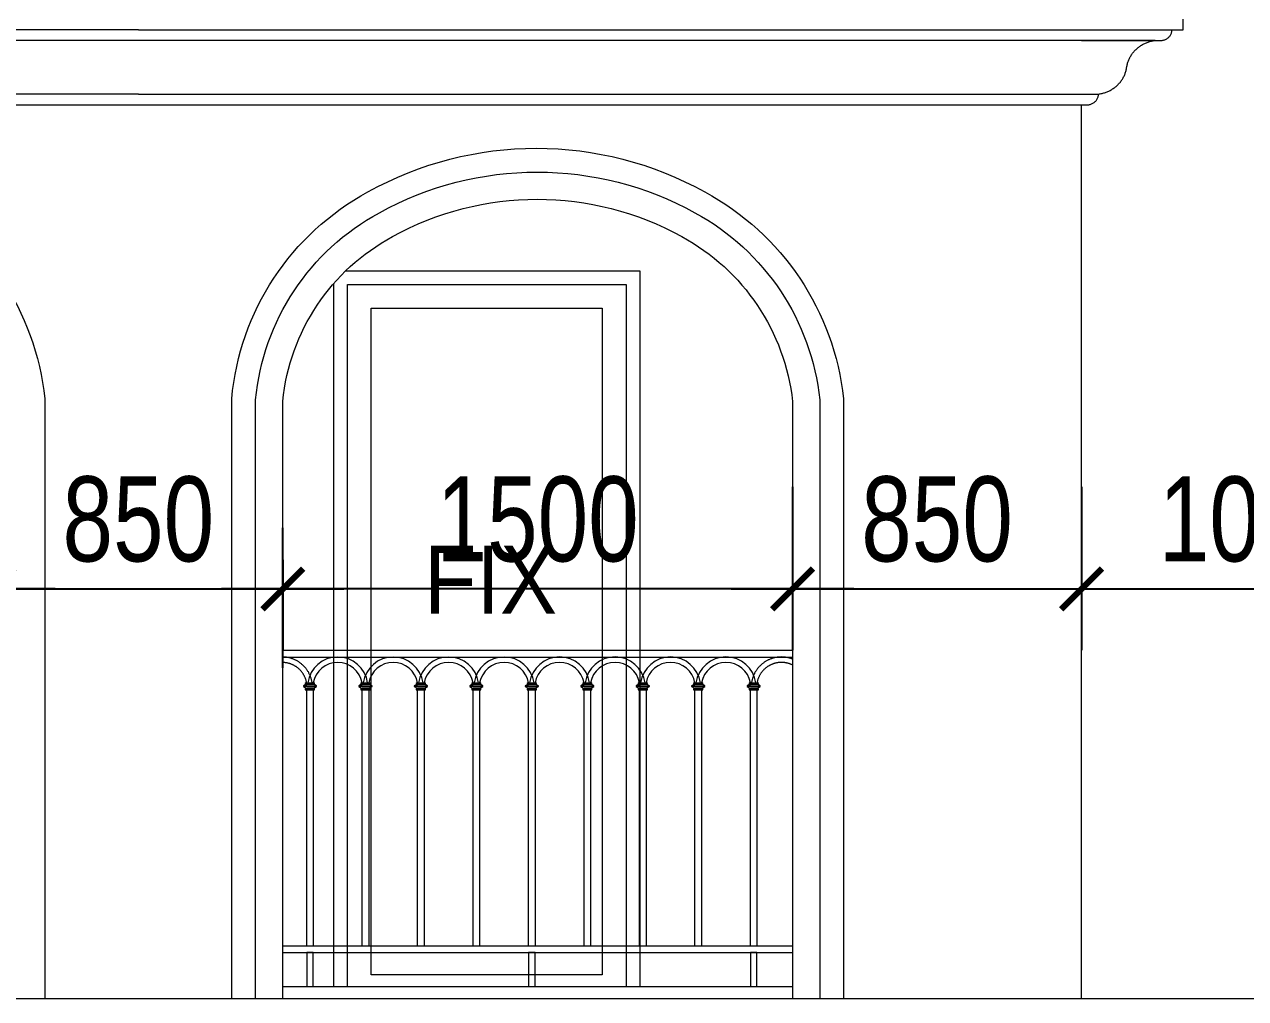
# Model space of a CAD drawing. Header units: millimetres. Extents: x -78046 to 260989, y -99288 to 158505.
# Drawn here: x 244103 to 247696, y 140547 to 143411 of the extents above; entities that cross this region are included whole.
import ezdxf
from ezdxf.xclip import XClip

# ---------------------------------------------------------------- set-up
doc = ezdxf.new("R2010")
doc.units = ezdxf.units.MM
doc.header["$LTSCALE"] = 100
doc.header["$XCLIPFRAME"] = 0
doc.header["$PDMODE"] = 98
doc.layers.get('Defpoints').update_dxf_attribs({"lineweight": 13})
for name, color, linetype, lineweight in [('-DOOR', 137, 'Continuous', 9), ('-HATCH', 8, 'Continuous', 5), ('-LINE1', 7, 'Continuous', 18), ('-TEXT', 7, 'Continuous', 15)]:
    doc.layers.add(name, color=color, linetype=linetype, lineweight=lineweight)
doc.styles.add('AVANH', font='VHAVAN_2.TTF', dxfattribs={"width": 0.8})
doc.styles.add('X-5M-DH-TUM1$0$AVANTH', font='arial.ttf', dxfattribs={"width": 0.9})
doc.dimstyles.new('C_100A3', dxfattribs={"dimscale": 100, "dimtxt": 2.5, "dimasz": 1.2, "dimexe": 1.8, "dimexo": 0, "dimgap": 0.75, "dimtad": 1, "dimdec": 0, "dimzin": 0, "dimdsep": 46, "dimtxsty": 'AVANH', "dimblk": 'ARCHTICK', "dimcen": 0, "dimdle": 1.8, "dimclrd": 256, "dimclre": 256, "dimclrt": 7, "dimadec": 0, "dimazin": 0, "dimtfac": 0.0001, "dimtdec": 0, "dimtix": 1, "dimtmove": 2, "dimatfit": 3, "dimldrblk": 'ARCHTICK', "dimfxl": 1.8, "dimtolj": 1, "dimtzin": 0, "dimarcsym": 0})

# ---------------------------------------------------------------- blocks, each defined once
blk = doc.blocks.new('_ARCHTICK')
at = {"const_width": 0.15}
blk.add_lwpolyline([(-0.5, -0.5), (0.5, 0.5)], dxfattribs=at)
blk = doc.blocks.new('*D323')
at = {"layer": 'Defpoints', "lineweight": -2, "transparency": 16777216}
for p, q in [((242513.8, 141519), (242513.8, 141931.1)), ((244013.4, 141519), (244013.4, 141931.1)), ((244193.4, 141751.1), (242333.8, 141751.1))]:
    blk.add_line(p, q, dxfattribs=at)
at = {"layer": 'Defpoints', "color": 0, "transparency": 16777216}
for p in [(242513.8, 141751.1), (242513.8, 141519), (244013.4, 141519)]:
    blk.add_point(p, dxfattribs=at)
at = {"layer": 'Defpoints', "lineweight": -2, "transparency": 16777216, "xscale": 120, "yscale": 120, "zscale": 120, "rotation": 180}
blk.add_blockref('_ARCHTICK', (242513.8, 141751.1), dxfattribs=at)
at = {"layer": 'Defpoints', "lineweight": -2, "transparency": 16777216, "xscale": 120, "yscale": 120, "zscale": 120}
blk.add_blockref('_ARCHTICK', (244013.4, 141751.1), dxfattribs=at)
at = {"layer": 'Defpoints', "color": 7, "transparency": 16777216, "insert": (243263.6, 141955.4), "char_height": 250, "attachment_point": 5, "style": 'AVANH'}
blk.add_mtext('\\A1;1500', dxfattribs=at)
blk = doc.blocks.new('lancan')
for p, q in [((-1.1, 988.8), (6547.2, 988.8)), ((-1.1, 968.8), (6547.2, 968.8)), ((651.2, 889), (643, 884)), ((643, 884), (643, 882)), ((652.8, 884), (643, 884)), ((643, 882), (651.2, 876.9)), ((652.8, 882), (643, 882)), ((648.8, 893), (648.8, 891)), ((648.8, 893), (652.8, 893)), ((648.8, 891), (651.2, 891)), ((648.8, 874.9), (648.8, 872.9)), ((648.8, 874.9), (651.2, 874.9)), ((648.8, 872.9), (652.8, 872.9)), ((651.2, 891), (651.2, 889)), ((651.2, 891), (652.8, 891)), ((651.2, 889), (673.6, 889)), ((651.2, 876.9), (651.2, 874.9)), ((651.2, 876.9), (673.6, 876.9)), ((651.2, 874.9), (652.8, 874.9)), ((652.8, 893), (672, 893)), ((672, 891), (652.8, 891)), ((652.8, 882), (652.8, 884)), ((652.8, 884), (672, 884)), ((652.8, 882), (672, 882)), ((672, 874.9), (652.8, 874.9)), ((652.8, 120), (652.8, 872.9)), ((652.8, 872.9), (672, 872.9)), ((672, 893), (676, 893)), ((672, 891), (673.6, 891)), ((672, 884), (672, 882)), ((672, 884), (681.8, 884)), ((672, 882), (681.8, 882)), ((672, 874.9), (673.6, 874.9)), ((672, 872.9), (672, 120)), ((672, 872.9), (676, 872.9)), ((673.6, 889), (673.6, 891)), ((673.6, 891), (676, 891)), ((681.8, 884), (673.6, 889)), ((673.6, 876.9), (681.8, 882)), ((673.6, 874.9), (673.6, 876.9)), ((673.6, 874.9), (676, 874.9)), ((676, 891), (676, 893)), ((676, 872.9), (676, 874.9)), ((681.8, 882), (681.8, 884)), ((814.4, 889), (806.2, 884)), ((806.2, 884), (806.2, 882)), ((816, 884), (806.2, 884)), ((806.2, 882), (814.4, 876.9)), ((816, 882), (806.2, 882)), ((812, 893), (812, 891)), ((812, 893), (816, 893)), ((812, 891), (814.4, 891)), ((812, 874.9), (812, 872.9)), ((812, 874.9), (814.4, 874.9)), ((812, 872.9), (816, 872.9)), ((814.4, 891), (814.4, 889)), ((814.4, 891), (816, 891)), ((814.4, 889), (836.8, 889)), ((814.4, 876.9), (814.4, 874.9)), ((814.4, 876.9), (836.8, 876.9)), ((814.4, 874.9), (816, 874.9)), ((816, 893), (835.2, 893)), ((835.2, 891), (816, 891)), ((816, 882), (816, 884)), ((816, 884), (835.2, 884)), ((816, 882), (835.2, 882)), ((835.2, 874.9), (816, 874.9)), ((816, 120), (816, 872.9)), ((816, 872.9), (835.2, 872.9)), ((835.2, 893), (839.2, 893)), ((835.2, 891), (836.8, 891)), ((835.2, 884), (835.2, 882)), ((835.2, 884), (845, 884)), ((835.2, 882), (845, 882)), ((835.2, 874.9), (836.8, 874.9)), ((835.2, 872.9), (835.2, 120)), ((835.2, 872.9), (839.2, 872.9)), ((836.8, 889), (836.8, 891)), ((836.8, 891), (839.2, 891)), ((845, 884), (836.8, 889)), ((836.8, 876.9), (845, 882)), ((836.8, 874.9), (836.8, 876.9)), ((836.8, 874.9), (839.2, 874.9)), ((839.2, 891), (839.2, 893)), ((839.2, 872.9), (839.2, 874.9)), ((845, 882), (845, 884)), ((977.6, 889), (969.4, 884)), ((969.4, 884), (969.4, 882)), ((979.2, 884), (969.4, 884)), ((969.4, 882), (977.6, 876.9)), ((979.2, 882), (969.4, 882)), ((975.2, 893), (975.2, 891)), ((975.2, 893), (979.2, 893)), ((975.2, 891), (977.6, 891)), ((975.2, 874.9), (975.2, 872.9)), ((975.2, 874.9), (977.6, 874.9)), ((975.2, 872.9), (979.2, 872.9)), ((977.6, 891), (977.6, 889)), ((977.6, 891), (979.2, 891)), ((977.6, 889), (1000, 889)), ((977.6, 876.9), (977.6, 874.9)), ((977.6, 876.9), (1000, 876.9)), ((977.6, 874.9), (979.2, 874.9)), ((979.2, 893), (998.4, 893)), ((998.4, 891), (979.2, 891)), ((979.2, 882), (979.2, 884)), ((979.2, 884), (998.4, 884)), ((979.2, 882), (998.4, 882)), ((998.4, 874.9), (979.2, 874.9)), ((979.2, 120), (979.2, 872.9)), ((979.2, 872.9), (998.4, 872.9)), ((998.4, 893), (1002.4, 893)), ((998.4, 891), (1000, 891)), ((998.4, 884), (998.4, 882)), ((998.4, 884), (1008.2, 884)), ((998.4, 882), (1008.2, 882)), ((998.4, 874.9), (1000, 874.9)), ((998.4, 872.9), (998.4, 120)), ((998.4, 872.9), (1002.4, 872.9)), ((1000, 889), (1000, 891)), ((1000, 891), (1002.4, 891)), ((1008.2, 884), (1000, 889)), ((1000, 876.9), (1008.2, 882)), ((1000, 874.9), (1000, 876.9)), ((1000, 874.9), (1002.4, 874.9)), ((1002.4, 891), (1002.4, 893)), ((1002.4, 872.9), (1002.4, 874.9)), ((1008.2, 882), (1008.2, 884)), ((1140.8, 889), (1132.6, 884)), ((1132.6, 884), (1132.6, 882)), ((1142.4, 884), (1132.6, 884)), ((1132.6, 882), (1140.8, 876.9)), ((1142.4, 882), (1132.6, 882)), ((1138.4, 893), (1138.4, 891)), ((1138.4, 893), (1142.4, 893)), ((1138.4, 891), (1140.8, 891)), ((1138.4, 874.9), (1138.4, 872.9)), ((1138.4, 874.9), (1140.8, 874.9)), ((1138.4, 872.9), (1142.4, 872.9)), ((1140.8, 891), (1140.8, 889)), ((1140.8, 891), (1142.4, 891)), ((1140.8, 889), (1163.2, 889)), ((1140.8, 876.9), (1140.8, 874.9)), ((1140.8, 876.9), (1163.2, 876.9)), ((1140.8, 874.9), (1142.4, 874.9)), ((1142.4, 893), (1161.6, 893)), ((1161.6, 891), (1142.4, 891)), ((1142.4, 882), (1142.4, 884)), ((1142.4, 884), (1161.6, 884)), ((1142.4, 882), (1161.6, 882)), ((1161.6, 874.9), (1142.4, 874.9)), ((1142.4, 120), (1142.4, 872.9)), ((1142.4, 872.9), (1161.6, 872.9)), ((1161.6, 893), (1165.6, 893)), ((1161.6, 891), (1163.2, 891)), ((1161.6, 884), (1161.6, 882)), ((1161.6, 884), (1171.4, 884)), ((1161.6, 882), (1171.4, 882)), ((1161.6, 874.9), (1163.2, 874.9)), ((1161.6, 872.9), (1161.6, 120)), ((1161.6, 872.9), (1165.6, 872.9)), ((1163.2, 889), (1163.2, 891)), ((1163.2, 891), (1165.6, 891)), ((1171.4, 884), (1163.2, 889)), ((1163.2, 876.9), (1171.4, 882)), ((1163.2, 874.9), (1163.2, 876.9)), ((1163.2, 874.9), (1165.6, 874.9)), ((1165.6, 891), (1165.6, 893)), ((1165.6, 872.9), (1165.6, 874.9)), ((1171.4, 882), (1171.4, 884)), ((1304, 889), (1295.8, 884)), ((1295.8, 884), (1295.8, 882)), ((1305.6, 884), (1295.8, 884)), ((1295.8, 882), (1304, 876.9)), ((1305.6, 882), (1295.8, 882)), ((1301.6, 893), (1301.6, 891)), ((1301.6, 893), (1305.6, 893)), ((1301.6, 891), (1304, 891)), ((1301.6, 874.9), (1301.6, 872.9)), ((1301.6, 874.9), (1304, 874.9)), ((1301.6, 872.9), (1305.6, 872.9)), ((1304, 891), (1304, 889)), ((1304, 891), (1305.6, 891)), ((1304, 889), (1326.4, 889)), ((1304, 876.9), (1304, 874.9)), ((1304, 876.9), (1326.4, 876.9)), ((1304, 874.9), (1305.6, 874.9)), ((1305.6, 893), (1324.8, 893)), ((1324.8, 891), (1305.6, 891)), ((1305.6, 882), (1305.6, 884)), ((1305.6, 884), (1324.8, 884)), ((1305.6, 882), (1324.8, 882)), ((1324.8, 874.9), (1305.6, 874.9)), ((1305.6, 120), (1305.6, 872.9)), ((1305.6, 872.9), (1324.8, 872.9)), ((1324.8, 893), (1328.8, 893)), ((1324.8, 891), (1326.4, 891)), ((1324.8, 884), (1324.8, 882)), ((1324.8, 884), (1334.6, 884)), ((1324.8, 882), (1334.6, 882)), ((1324.8, 874.9), (1326.4, 874.9)), ((1324.8, 872.9), (1324.8, 120)), ((1324.8, 872.9), (1328.8, 872.9)), ((1326.4, 889), (1326.4, 891)), ((1326.4, 891), (1328.8, 891)), ((1334.6, 884), (1326.4, 889)), ((1326.4, 876.9), (1334.6, 882)), ((1326.4, 874.9), (1326.4, 876.9)), ((1326.4, 874.9), (1328.8, 874.9)), ((1328.8, 891), (1328.8, 893)), ((1328.8, 872.9), (1328.8, 874.9)), ((1334.6, 882), (1334.6, 884)), ((1467.2, 889), (1459, 884)), ((1459, 884), (1459, 882)), ((1468.8, 884), (1459, 884)), ((1459, 882), (1467.2, 876.9)), ((1468.8, 882), (1459, 882)), ((1464.8, 893), (1464.8, 891)), ((1464.8, 893), (1468.8, 893)), ((1464.8, 891), (1467.2, 891)), ((1464.8, 874.9), (1464.8, 872.9)), ((1464.8, 874.9), (1467.2, 874.9)), ((1464.8, 872.9), (1468.8, 872.9)), ((1467.2, 891), (1467.2, 889)), ((1467.2, 891), (1468.8, 891)), ((1467.2, 889), (1489.6, 889)), ((1467.2, 876.9), (1467.2, 874.9)), ((1467.2, 876.9), (1489.6, 876.9)), ((1467.2, 874.9), (1468.8, 874.9)), ((1468.8, 893), (1488, 893)), ((1488, 891), (1468.8, 891)), ((1468.8, 882), (1468.8, 884)), ((1468.8, 884), (1488, 884)), ((1468.8, 882), (1488, 882)), ((1488, 874.9), (1468.8, 874.9)), ((1468.8, 120), (1468.8, 872.9)), ((1468.8, 872.9), (1488, 872.9)), ((1488, 893), (1492, 893)), ((1488, 891), (1489.6, 891)), ((1488, 884), (1488, 882)), ((1488, 884), (1497.8, 884)), ((1488, 882), (1497.8, 882)), ((1488, 874.9), (1489.6, 874.9)), ((1488, 872.9), (1488, 120)), ((1488, 872.9), (1492, 872.9)), ((1489.6, 889), (1489.6, 891)), ((1489.6, 891), (1492, 891)), ((1497.8, 884), (1489.6, 889)), ((1489.6, 876.9), (1497.8, 882)), ((1489.6, 874.9), (1489.6, 876.9)), ((1489.6, 874.9), (1492, 874.9)), ((1492, 891), (1492, 893)), ((1492, 872.9), (1492, 874.9)), ((1497.8, 882), (1497.8, 884)), ((1630.4, 889), (1622.2, 884)), ((1622.2, 884), (1622.2, 882)), ((1632, 884), (1622.2, 884)), ((1622.2, 882), (1630.4, 876.9)), ((1632, 882), (1622.2, 882)), ((1628, 893), (1628, 891)), ((1628, 893), (1632, 893)), ((1628, 891), (1630.4, 891)), ((1628, 874.9), (1628, 872.9)), ((1628, 874.9), (1630.4, 874.9)), ((1628, 872.9), (1632, 872.9)), ((1630.4, 891), (1630.4, 889)), ((1630.4, 891), (1632, 891)), ((1630.4, 889), (1652.8, 889)), ((1630.4, 876.9), (1630.4, 874.9)), ((1630.4, 876.9), (1652.8, 876.9)), ((1630.4, 874.9), (1632, 874.9)), ((1632, 893), (1651.2, 893)), ((1651.2, 891), (1632, 891)), ((1632, 882), (1632, 884)), ((1632, 884), (1651.2, 884)), ((1632, 882), (1651.2, 882)), ((1651.2, 874.9), (1632, 874.9)), ((1632, 120), (1632, 872.9)), ((1632, 872.9), (1651.2, 872.9)), ((1651.2, 893), (1655.2, 893)), ((1651.2, 891), (1652.8, 891)), ((1651.2, 884), (1651.2, 882)), ((1651.2, 884), (1661, 884)), ((1651.2, 882), (1661, 882)), ((1651.2, 874.9), (1652.8, 874.9)), ((1651.2, 872.9), (1651.2, 120)), ((1651.2, 872.9), (1655.2, 872.9)), ((1652.8, 889), (1652.8, 891)), ((1652.8, 891), (1655.2, 891)), ((1661, 884), (1652.8, 889)), ((1652.8, 876.9), (1661, 882)), ((1652.8, 874.9), (1652.8, 876.9)), ((1652.8, 874.9), (1655.2, 874.9)), ((1655.2, 891), (1655.2, 893)), ((1655.2, 872.9), (1655.2, 874.9)), ((1661, 882), (1661, 884)), ((1793.6, 889), (1785.4, 884)), ((1785.4, 884), (1785.4, 882)), ((1795.2, 884), (1785.4, 884)), ((1785.4, 882), (1793.6, 876.9)), ((1795.2, 882), (1785.4, 882)), ((1791.2, 893), (1791.2, 891)), ((1791.2, 893), (1795.2, 893)), ((1791.2, 891), (1793.6, 891)), ((1791.2, 874.9), (1791.2, 872.9)), ((1791.2, 874.9), (1793.6, 874.9)), ((1791.2, 872.9), (1795.2, 872.9)), ((1793.6, 891), (1793.6, 889)), ((1793.6, 891), (1795.2, 891)), ((1793.6, 889), (1816, 889)), ((1793.6, 876.9), (1793.6, 874.9)), ((1793.6, 876.9), (1816, 876.9)), ((1793.6, 874.9), (1795.2, 874.9)), ((1795.2, 893), (1814.4, 893)), ((1814.4, 891), (1795.2, 891)), ((1795.2, 882), (1795.2, 884)), ((1795.2, 884), (1814.4, 884)), ((1795.2, 882), (1814.4, 882)), ((1814.4, 874.9), (1795.2, 874.9)), ((1795.2, 120), (1795.2, 872.9)), ((1795.2, 872.9), (1814.4, 872.9)), ((1814.4, 893), (1818.4, 893)), ((1814.4, 891), (1816, 891)), ((1814.4, 884), (1814.4, 882)), ((1814.4, 884), (1824.2, 884)), ((1814.4, 882), (1824.2, 882)), ((1814.4, 874.9), (1816, 874.9)), ((1814.4, 872.9), (1814.4, 120)), ((1814.4, 872.9), (1818.4, 872.9)), ((1816, 889), (1816, 891)), ((1816, 891), (1818.4, 891)), ((1824.2, 884), (1816, 889)), ((1816, 876.9), (1824.2, 882)), ((1816, 874.9), (1816, 876.9)), ((1816, 874.9), (1818.4, 874.9)), ((1818.4, 891), (1818.4, 893)), ((1818.4, 872.9), (1818.4, 874.9)), ((1824.2, 882), (1824.2, 884)), ((1956.8, 889), (1948.5, 884)), ((1948.5, 884), (1948.5, 882)), ((1958.4, 884), (1948.5, 884)), ((1948.5, 882), (1956.8, 876.9)), ((1958.4, 882), (1948.5, 882)), ((1954.4, 893), (1954.4, 891)), ((1954.4, 893), (1958.4, 893)), ((1954.4, 891), (1956.8, 891)), ((1954.4, 874.9), (1954.4, 872.9)), ((1954.4, 874.9), (1956.8, 874.9)), ((1954.4, 872.9), (1958.4, 872.9)), ((1956.8, 891), (1956.8, 889)), ((1956.8, 891), (1958.4, 891)), ((1956.8, 889), (1979.2, 889)), ((1956.8, 876.9), (1956.8, 874.9)), ((1956.8, 876.9), (1979.2, 876.9)), ((1956.8, 874.9), (1958.4, 874.9)), ((1958.4, 893), (1977.6, 893)), ((1977.6, 891), (1958.4, 891)), ((1958.4, 882), (1958.4, 884)), ((1958.4, 884), (1977.6, 884)), ((1958.4, 882), (1977.6, 882)), ((1977.6, 874.9), (1958.4, 874.9)), ((1958.4, 120), (1958.4, 872.9)), ((1958.4, 872.9), (1977.6, 872.9)), ((1977.6, 893), (1981.6, 893)), ((1977.6, 891), (1979.2, 891)), ((1977.6, 884), (1977.6, 882)), ((1977.6, 884), (1987.4, 884)), ((1977.6, 882), (1987.4, 882)), ((1977.6, 874.9), (1979.2, 874.9)), ((1977.6, 872.9), (1977.6, 120)), ((1977.6, 872.9), (1981.6, 872.9)), ((1979.2, 889), (1979.2, 891)), ((1979.2, 891), (1981.6, 891)), ((1987.4, 884), (1979.2, 889)), ((1979.2, 876.9), (1987.4, 882)), ((1979.2, 874.9), (1979.2, 876.9)), ((1979.2, 874.9), (1981.6, 874.9)), ((1981.6, 891), (1981.6, 893)), ((1981.6, 872.9), (1981.6, 874.9)), ((1987.4, 882), (1987.4, 884)), ((-1.1, 120), (6547.2, 120)), ((-1.1, 100), (6547.2, 100)), ((-1.1, 0), (6547.2, 0))]:
    blk.add_line(p, q)
for points in [[(672, 100), (652.8, 100), (652.8, 0), (672, 0)], [(1324.8, 100), (1305.6, 100), (1305.6, 0), (1324.8, 0)], [(1977.6, 100), (1958.4, 100), (1958.4, 0), (1977.6, 0)]]:
    blk.add_lwpolyline(points, close=True)
for centre, radius, start, end in [((580.8, 879.7), 89.2, 8.5304, 171.4696), ((580.8, 879.7), 73.2, 10.4137, 169.5863), ((744, 879.7), 89.2, 8.5304, 171.4696), ((744, 879.7), 73.2, 10.4137, 169.5863), ((907.2, 879.7), 89.2, 8.5304, 171.4696), ((907.2, 879.7), 73.2, 10.4137, 169.5863), ((1070.4, 879.7), 89.2, 8.5304, 171.4696), ((1070.4, 879.7), 73.2, 10.4137, 169.5863), ((1233.6, 879.7), 89.2, 8.5304, 171.4696), ((1233.6, 879.7), 73.2, 10.4137, 169.5863), ((1396.8, 879.8), 89.2, 8.5304, 171.4696), ((1396.8, 879.8), 73.2, 10.4137, 169.5863), ((1560, 879.8), 89.2, 8.5304, 171.4696), ((1560, 879.8), 73.2, 10.4137, 169.5863), ((1723.2, 879.8), 89.2, 8.5304, 171.4696), ((1723.2, 879.8), 73.2, 10.4137, 169.5863), ((1886.4, 879.8), 89.2, 8.5304, 171.4696), ((1886.4, 879.8), 73.2, 10.4137, 169.5863), ((2049.6, 879.8), 89.2, 8.5304, 171.4696), ((2049.6, 879.8), 73.2, 10.4137, 169.5863)]:
    blk.add_arc(centre, radius, start, end)
blk = doc.blocks.new('*D324')
at = {"layer": 'Defpoints', "lineweight": -2, "transparency": 16777216}
for p, q in [((244863.3, 141836.8), (244863.3, 141571.1)), ((246362.9, 141836.8), (246362.9, 141571.1)), ((246542.9, 141751.1), (244683.3, 141751.1))]:
    blk.add_line(p, q, dxfattribs=at)
at = {"layer": 'Defpoints', "color": 0, "transparency": 16777216}
for p in [(244863.3, 141836.8), (246362.9, 141836.8), (244863.3, 141751.1)]:
    blk.add_point(p, dxfattribs=at)
at = {"layer": 'Defpoints', "lineweight": -2, "transparency": 16777216, "xscale": 120, "yscale": 120, "zscale": 120, "rotation": 180}
blk.add_blockref('_ARCHTICK', (244863.3, 141751.1), dxfattribs=at)
at = {"layer": 'Defpoints', "lineweight": -2, "transparency": 16777216, "xscale": 120, "yscale": 120, "zscale": 120}
blk.add_blockref('_ARCHTICK', (246362.9, 141751.1), dxfattribs=at)
at = {"layer": 'Defpoints', "color": 7, "transparency": 16777216, "insert": (245613.1, 141955.4), "char_height": 250, "attachment_point": 5, "style": 'AVANH'}
blk.add_mtext('\\A1;1500', dxfattribs=at)
blk = doc.blocks.new('*D326')
at = {"layer": 'Defpoints', "lineweight": -2, "transparency": 16777216}
for p, q in [((244013.4, 141519), (244013.4, 141931.1)), ((244863.3, 141519), (244863.3, 141931.1)), ((243833.4, 141751.1), (245043.3, 141751.1))]:
    blk.add_line(p, q, dxfattribs=at)
at = {"layer": 'Defpoints', "color": 0, "transparency": 16777216}
for p in [(244863.3, 141751.1), (244013.4, 141519), (244863.3, 141519)]:
    blk.add_point(p, dxfattribs=at)
at = {"layer": 'Defpoints', "lineweight": -2, "transparency": 16777216, "xscale": 120, "yscale": 120, "zscale": 120, "rotation": 180}
blk.add_blockref('_ARCHTICK', (244013.4, 141751.1), dxfattribs=at)
at = {"layer": 'Defpoints', "lineweight": -2, "transparency": 16777216, "xscale": 120, "yscale": 120, "zscale": 120}
blk.add_blockref('_ARCHTICK', (244863.3, 141751.1), dxfattribs=at)
at = {"layer": 'Defpoints', "color": 7, "transparency": 16777216, "insert": (244438.3, 141955.4), "char_height": 250, "attachment_point": 5, "style": 'AVANH'}
blk.add_mtext('\\A1;850', dxfattribs=at)
blk = doc.blocks.new('*D327')
at = {"layer": 'Defpoints', "lineweight": -2, "transparency": 16777216}
for p, q in [((246362.9, 142051.3), (246362.9, 141571.1)), ((247213.3, 142051.3), (247213.3, 141571.1)), ((246182.9, 141751.1), (247393.3, 141751.1))]:
    blk.add_line(p, q, dxfattribs=at)
at = {"layer": 'Defpoints', "color": 0, "transparency": 16777216}
for p in [(246362.9, 142051.3), (247213.3, 142051.3), (247213.3, 141751.1)]:
    blk.add_point(p, dxfattribs=at)
at = {"layer": 'Defpoints', "lineweight": -2, "transparency": 16777216, "xscale": 120, "yscale": 120, "zscale": 120, "rotation": 180}
blk.add_blockref('_ARCHTICK', (246362.9, 141751.1), dxfattribs=at)
at = {"layer": 'Defpoints', "lineweight": -2, "transparency": 16777216, "xscale": 120, "yscale": 120, "zscale": 120}
blk.add_blockref('_ARCHTICK', (247213.3, 141751.1), dxfattribs=at)
at = {"layer": 'Defpoints', "color": 7, "transparency": 16777216, "insert": (246788.1, 141955.4), "char_height": 250, "attachment_point": 5, "style": 'AVANH'}
blk.add_mtext('\\A1;850', dxfattribs=at)
blk = doc.blocks.new('*D328')
at = {"layer": 'Defpoints', "lineweight": -2, "transparency": 16777216}
for p, q in [((247213.3, 142051.3), (247213.3, 141571)), ((248262.8, 142051.3), (248262.8, 141571)), ((247033.3, 141751), (248442.8, 141751))]:
    blk.add_line(p, q, dxfattribs=at)
at = {"layer": 'Defpoints', "color": 0, "transparency": 16777216}
for p in [(247213.3, 142051.3), (248262.8, 142051.3), (248262.8, 141751)]:
    blk.add_point(p, dxfattribs=at)
at = {"layer": 'Defpoints', "lineweight": -2, "transparency": 16777216, "xscale": 120, "yscale": 120, "zscale": 120, "rotation": 180}
blk.add_blockref('_ARCHTICK', (247213.3, 141751), dxfattribs=at)
at = {"layer": 'Defpoints', "lineweight": -2, "transparency": 16777216, "xscale": 120, "yscale": 120, "zscale": 120}
blk.add_blockref('_ARCHTICK', (248262.8, 141751), dxfattribs=at)
at = {"layer": 'Defpoints', "color": 7, "transparency": 16777216, "insert": (247738, 141955.3), "char_height": 250, "attachment_point": 5, "style": 'AVANH'}
blk.add_mtext('\\A1;1050', dxfattribs=at)

msp = doc.modelspace()

# ---------------------------------------------------------------- linework, layer by layer
at = {"layer": '-DOOR', "lineweight": 9}
for points in [[(245048.8, 142686.8), (245913.4, 142686.8), (245913.4, 140581.9)], [(245013.4, 140581.9), (245013.4, 142649.5)], [(245053.4, 140581.9), (245053.4, 142646.8), (245873.4, 142646.8), (245873.4, 140581.9)]]:
    msp.add_lwpolyline(points, dxfattribs=at)
msp.add_lwpolyline([(245123.4, 142576.8), (245803.4, 142576.8), (245803.4, 140616.8), (245123.4, 140616.8)], close=True, dxfattribs=at)
at = {"layer": '-HATCH'}
for p, q in [((244438.4, 143395.4), (241364.1, 143395.4)), ((244438.7, 143395.4), (247479.2, 143395.4)), ((247429.4, 143363.9), (241447.2, 143363.9)), ((247213.3, 143363.9), (247429.4, 143363.9)), ((244438.4, 143206.4), (241663.3, 143206.4)), ((244438.7, 143206.4), (247213.3, 143206.4)), ((247213.3, 143206.4), (247263.2, 143206.4))]:
    msp.add_line(p, q, dxfattribs=at)
msp.add_lwpolyline([(244783.3, 140546.7), (244783.3, 142307.1, -0.25041), (245147.5, 142857.3, -0.25795), (246076, 142857.4, -0.2472), (246442.9, 142306.9), (246442.9, 140546.8)], format="xyb", dxfattribs=at)
at = {"layer": '-LINE1', "color": 0, "lineweight": 20}
for p, q in [((247512.5, 143395.4), (247512.5, 143426.9)), ((247475.8, 143381.5), (247476.7, 143383.4)), ((247476.7, 143383.4), (247477.5, 143385.3)), ((247477.5, 143385.3), (247478.1, 143387.3)), ((247478.1, 143387.3), (247478.6, 143389.3)), ((247478.6, 143389.3), (247478.9, 143391.3)), ((247478.9, 143391.3), (247479.2, 143393.4)), ((247479.2, 143393.4), (247479.2, 143395.4)), ((247479.2, 143395.4), (247512.5, 143395.4)), ((247383.6, 143346.1), (247385.7, 143347.6)), ((247385.7, 143347.6), (247387.9, 143349)), ((247387.9, 143349), (247390.1, 143350.4)), ((247390.1, 143350.4), (247392.3, 143351.7)), ((247392.3, 143351.7), (247394.6, 143353)), ((247394.6, 143353), (247396.9, 143354.2)), ((247396.9, 143354.2), (247399.3, 143355.3)), ((247399.3, 143355.3), (247401.7, 143356.4)), ((247401.7, 143356.4), (247404.1, 143357.4)), ((247404.1, 143357.4), (247406.5, 143358.3)), ((247406.5, 143358.3), (247409, 143359.2)), ((247409, 143359.2), (247411.4, 143360)), ((247411.4, 143360), (247414, 143360.8)), ((247414, 143360.8), (247416.5, 143361.5)), ((247416.5, 143361.5), (247419, 143362.1)), ((247419, 143362.1), (247421.6, 143362.7)), ((247421.6, 143362.7), (247424.2, 143363.2)), ((247424.2, 143363.2), (247426.8, 143363.6)), ((247426.8, 143363.6), (247429.4, 143363.9)), ((247429.4, 143363.9), (247446, 143363.9)), ((247446, 143363.9), (247448.2, 143364)), ((247448.2, 143364), (247450.3, 143364.2)), ((247450.3, 143364.2), (247452.5, 143364.6)), ((247452.5, 143364.6), (247454.6, 143365)), ((247454.6, 143365), (247456.7, 143365.6)), ((247456.7, 143365.6), (247458.7, 143366.3)), ((247458.7, 143366.3), (247460.7, 143367.2)), ((247460.7, 143367.2), (247462.6, 143368.2)), ((247462.6, 143368.2), (247464.5, 143369.3)), ((247464.5, 143369.3), (247466.2, 143370.5)), ((247466.2, 143370.5), (247467.9, 143371.8)), ((247467.9, 143371.8), (247469.5, 143373.2)), ((247469.5, 143373.2), (247471, 143374.7)), ((247471, 143374.7), (247472.4, 143376.3)), ((247472.4, 143376.3), (247473.6, 143377.9)), ((247473.6, 143377.9), (247474.8, 143379.7)), ((247474.8, 143379.7), (247475.8, 143381.5)), ((247353.2, 143309.2), (247354.3, 143311.5)), ((247354.3, 143311.5), (247355.4, 143313.7)), ((247355.4, 143313.7), (247356.6, 143315.9)), ((247356.6, 143315.9), (247357.9, 143318.1)), ((247357.9, 143318.1), (247359.2, 143320.3)), ((247359.2, 143320.3), (247360.6, 143322.4)), ((247360.6, 143322.4), (247362, 143324.5)), ((247362, 143324.5), (247363.5, 143326.5)), ((247363.5, 143326.5), (247365.1, 143328.5)), ((247365.1, 143328.5), (247366.7, 143330.5)), ((247366.7, 143330.5), (247368.4, 143332.4)), ((247368.4, 143332.4), (247370.1, 143334.3)), ((247370.1, 143334.3), (247371.9, 143336.1)), ((247371.9, 143336.1), (247373.7, 143337.9)), ((247373.7, 143337.9), (247375.6, 143339.7)), ((247375.6, 143339.7), (247377.5, 143341.4)), ((247377.5, 143341.4), (247379.5, 143343)), ((247379.5, 143343), (247381.6, 143344.6)), ((247381.6, 143344.6), (247383.6, 143346.1)), ((247344.3, 143275.4), (247344.9, 143277.8)), ((247344.9, 143277.8), (247345.4, 143280.3)), ((247345.4, 143280.3), (247345.9, 143282.7)), ((247345.9, 143282.7), (247346.6, 143287.7)), ((247346.6, 143287.7), (247347.1, 143290.1)), ((247347.1, 143290.1), (247347.6, 143292.6)), ((247347.6, 143292.6), (247348.2, 143295)), ((247348.2, 143295), (247348.9, 143297.4)), ((247348.9, 143297.4), (247349.6, 143299.8)), ((247349.6, 143299.8), (247350.4, 143302.2)), ((247350.4, 143302.2), (247351.3, 143304.5)), ((247351.3, 143304.5), (247352.2, 143306.9)), ((247352.2, 143306.9), (247353.2, 143309.2)), ((247324.2, 143238), (247325.8, 143239.9)), ((247325.8, 143239.9), (247327.5, 143241.8)), ((247327.5, 143241.8), (247329, 143243.9)), ((247329, 143243.9), (247330.5, 143245.9)), ((247330.5, 143245.9), (247332, 143248)), ((247332, 143248), (247333.4, 143250.1)), ((247333.4, 143250.1), (247334.7, 143252.3)), ((247334.7, 143252.3), (247335.9, 143254.5)), ((247335.9, 143254.5), (247337.1, 143256.7)), ((247337.1, 143256.7), (247338.3, 143258.9)), ((247338.3, 143258.9), (247339.3, 143261.2)), ((247339.3, 143261.2), (247340.3, 143263.5)), ((247340.3, 143263.5), (247341.3, 143265.9)), ((247341.3, 143265.9), (247342.1, 143268.2)), ((247342.1, 143268.2), (247342.9, 143270.6)), ((247342.9, 143270.6), (247343.7, 143273)), ((247343.7, 143273), (247344.3, 143275.4)), ((247262.9, 143202.3), (247263.1, 143204.4)), ((247263.1, 143204.4), (247263.2, 143206.4)), ((247263.2, 143206.4), (247265.8, 143206.8)), ((247265.8, 143206.8), (247268.4, 143207.2)), ((247268.4, 143207.2), (247270.9, 143207.7)), ((247270.9, 143207.7), (247273.5, 143208.3)), ((247273.5, 143208.3), (247276.1, 143208.9)), ((247276.1, 143208.9), (247278.6, 143209.6)), ((247278.6, 143209.6), (247281.1, 143210.4)), ((247281.1, 143210.4), (247283.6, 143211.2)), ((247283.6, 143211.2), (247286, 143212.1)), ((247286, 143212.1), (247288.5, 143213)), ((247288.5, 143213), (247290.9, 143214)), ((247290.9, 143214), (247293.3, 143215.1)), ((247293.3, 143215.1), (247295.6, 143216.2)), ((247295.6, 143216.2), (247297.9, 143217.4)), ((247297.9, 143217.4), (247300.2, 143218.7)), ((247300.2, 143218.7), (247302.4, 143220)), ((247302.4, 143220), (247304.6, 143221.4)), ((247304.6, 143221.4), (247306.8, 143222.8)), ((247306.8, 143222.8), (247308.9, 143224.3)), ((247308.9, 143224.3), (247311, 143225.8)), ((247311, 143225.8), (247313, 143227.4)), ((247313, 143227.4), (247315, 143229)), ((247315, 143229), (247316.9, 143230.7)), ((247316.9, 143230.7), (247318.8, 143232.5)), ((247318.8, 143232.5), (247320.7, 143234.2)), ((247320.7, 143234.2), (247322.4, 143236.1)), ((247322.4, 143236.1), (247324.2, 143238)), ((241663.3, 143174.9), (247213.3, 143174.9)), ((247213.3, 143174.9), (247229.9, 143174.9)), ((247213.3, 140547.1), (247213.3, 143174.9)), ((247229.9, 143174.9), (247232.1, 143175)), ((247232.1, 143175), (247234.3, 143175.2)), ((247234.3, 143175.2), (247236.4, 143175.6)), ((247236.4, 143175.6), (247238.5, 143176)), ((247238.5, 143176), (247240.6, 143176.6)), ((247240.6, 143176.6), (247242.6, 143177.3)), ((247242.6, 143177.3), (247244.6, 143178.2)), ((247244.6, 143178.2), (247246.5, 143179.2)), ((247246.5, 143179.2), (247248.4, 143180.3)), ((247248.4, 143180.3), (247250.2, 143181.5)), ((247250.2, 143181.5), (247251.8, 143182.8)), ((247251.8, 143182.8), (247253.4, 143184.2)), ((247253.4, 143184.2), (247254.9, 143185.7)), ((247254.9, 143185.7), (247256.3, 143187.3)), ((247256.3, 143187.3), (247257.6, 143188.9)), ((247257.6, 143188.9), (247258.7, 143190.7)), ((247258.7, 143190.7), (247259.7, 143192.5)), ((247259.7, 143192.5), (247260.6, 143194.4)), ((247260.6, 143194.4), (247261.4, 143196.3)), ((247261.4, 143196.3), (247262, 143198.3)), ((247262, 143198.3), (247262.5, 143200.3)), ((247262.5, 143200.3), (247262.9, 143202.3)), ((244863.3, 140581.9), (246362.9, 140581.9)), ((236414.9, 140546.1), (253063.2, 140546.8))]:
    msp.add_line(p, q, dxfattribs=at)
for points in [[(242363.8, 140546.8), (242363.8, 142310.4, -0.251376), (242764.2, 142918.7, -0.259198), (243755.3, 142918.7, -0.247376), (244163.4, 142310.4), (244163.4, 140546.8)], [(244713.3, 140546.8), (244713.3, 142310.4, -0.251376), (245113.7, 142918.7, -0.259198), (246104.8, 142918.7, -0.247376), (246512.9, 142310.4), (246512.9, 140546.8)], [(244863.3, 140546.6), (244863.3, 142303.2, -0.249123), (245186, 142787.2, -0.258025), (246037.4, 142787.3, -0.245711), (246362.9, 142302.6), (246362.9, 140546.8)]]:
    msp.add_lwpolyline(points, format="xyb", dxfattribs=at)

# ---------------------------------------------------------------- block references
at = {"layer": '-HATCH', "color": 2}
ref = msp.add_blockref('lancan', (241931.3, 140582), dxfattribs=at)
XClip(ref).set_block_clipping_path([(582.4846733163, -35.398332183), (2082.1354565184, 1052.1524007141)])
ref = msp.add_blockref('lancan', (244280.8, 140582), dxfattribs=at)
XClip(ref).set_block_clipping_path([(582.4846733163, -35.398332183), (2082.1354565184, 1052.1524007141)])

# ---------------------------------------------------------------- texts
at = {"layer": '-TEXT', "color": 2, "style": 'X-5M-DH-TUM1$0$AVANTH', "width": 0.9}
msp.add_text('FIX', height=200, dxfattribs=at).set_placement((245279, 141678.8))

# ---------------------------------------------------------------- dimensions: what is measured, and where the dimension line sits
at = {"layer": 'Defpoints', "color": 2}
for base, p1, p2, picture, middle in [((242513.8, 141751.1), (244013.4, 141519), (242513.8, 141519), '*D323', (243263.6, 141955.4)), ((244863.3, 141751.1), (244013.4, 141519), (244863.3, 141519), '*D326', (244438.3, 141955.4)), ((244863.3, 141751.1), (246362.9, 141836.8), (244863.3, 141836.8), '*D324', (245613.1, 141955.4)), ((247213.3, 141751.1), (246362.9, 142051.3), (247213.3, 142051.3), '*D327', (246788.1, 141955.4)), ((248262.8003, 141751.0489), (247213.2985, 142051.3395), (248262.8003, 142051.276), '*D328', (247738.0494, 141955.345))]:
    dim = msp.add_linear_dim(base=base, p1=p1, p2=p2, dimstyle='C_100A3', dxfattribs=at)
    dim.commit()
    dim.dimension.update_dxf_attribs({"geometry": picture, "text_midpoint": middle})

doc.saveas('drawing.dxf')
